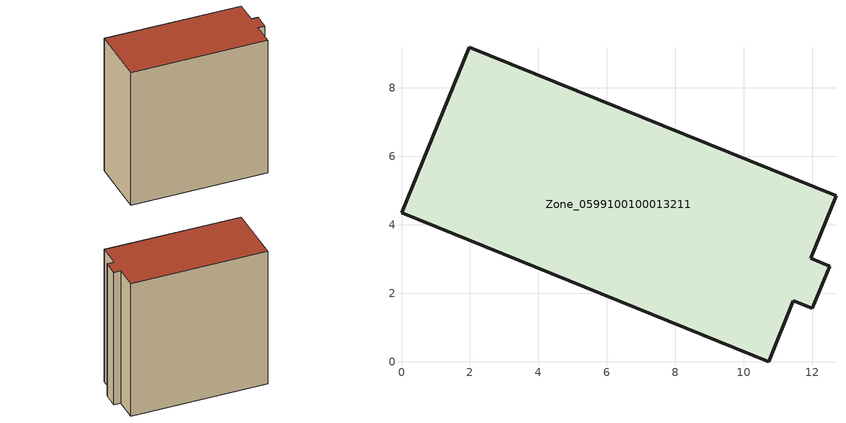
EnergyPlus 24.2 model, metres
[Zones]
Zone_0599100100013211
 floor ground (C_G): 0,4.35 1.98,9.19 12.69,4.84 11.95,3.02 12.51,2.8 11.99,1.56 11.45,1.78 10.73,0 z0
 wall outside (C_F): 1.98,9.19 0,4.35 10.73,0 11.45,1.78 11.99,1.56 12.51,2.8 11.95,3.02 12.69,4.84 1.98,9.19 z0:12.36
 roof outside (C_R): 11.95,3.02 12.69,4.84 1.98,9.19 0,4.35 10.73,0 11.45,1.78 11.99,1.56 12.51,2.8 z12.36
[BUILDING]
Pand.0599100100013211: North Axis=0; Terrain=City; Loads Convergence Tolerance Value=0.04; Temperature Convergence Tolerance Value=0.4; Solar Distribution=FullExterior; Maximum Number of Warmup Days=25; Minimum Number of Warmup Days=1
[Site:Location]
Rotterdam.The.Hague.AP_ZH_NLD Design_Conditions: Latitude=51.96; Longitude=4.45; Time Zone=1; Elevation=-4.5
[SITE:GROUNDTEMPERATURE:BUILDINGSURFACE]
18, 18, 18, 18, 18, 18, 18, 18, 18, 18, 18, 18
[MATERIAL] Thermal Absorptance=0.9; Solar Absorptance=0.7; Visible Absorptance=0.7
Name | Roughness | Thickness | Conductivity | Density | Specific Heat
G.TI.2015-2018 | MediumSmooth | 0.15 | 0.0428571 | 540 | 1210
F.TI.2015-2018 | Rough | 0.3 | 0.0666667 | 1920 | 840
R.TI.2015-2018 | MediumRough | 0.2 | 0.0333333 | 1500 | 1000
[CONSTRUCTION]
C_G: G.TI.2015-2018
C_F: F.TI.2015-2018
C_R: R.TI.2015-2018
[ZONE]
Zone_0599100100013211: Type=1; Multiplier=1; Ceiling Height=Autocalculate; Volume=Autocalculate; Floor Area=autocalculate; Part of Total Floor Area=Yes
[ZONEINFILTRATION:DESIGNFLOWRATE]
Infil_Zone_0599100100013211: Zone or ZoneList or Space or SpaceList=Zone_0599100100013211; Schedule=AlwaysOn; Design Flow Rate Calculation Method=Flow/Area; Flow Rate per Floor Area=0.0015; Constant Term Coefficient=1; Temperature Term Coefficient=0; Velocity Term Coefficient=0; Velocity Squared Term Coefficient=0
[HVACTEMPLATE:ZONE:IDEALLOADSAIRSYSTEM]
Zone_0599100100013211: Maximum Heating Supply Air Temperature=50; Minimum Cooling Supply Air Temperature=13; Maximum Heating Supply Air Humidity Ratio=0.0156; Minimum Cooling Supply Air Humidity Ratio=0.0077; Heating Limit=NoLimit; Cooling Limit=NoLimit; Dehumidification Control Type=ConstantSensibleHeatRatio; Cooling Sensible Heat Ratio=0.7; Dehumidification Setpoint=60; Humidification Control Type=None; Humidification Setpoint=30; Outdoor Air Method=None; Outdoor Air Flow Rate per Person=0.00944; Outdoor Air Flow Rate per Zone Floor Area=0; Outdoor Air Flow Rate per Zone=0; Demand Controlled Ventilation Type=None; Outdoor Air Economizer Type=NoEconomizer; Heat Recovery Type=None; Sensible Heat Recovery Effectiveness=0.7; Latent Heat Recovery Effectiveness=0.65
[ZONECONTROL:THERMOSTAT]
ThermostatControl_Zone_0599100100013211: Zone or ZoneList=Zone_0599100100013211; Control Type Schedule=DualSetpointControlType; Control 1=Thermostat_Zone_0599100100013211; Temperature Difference Between Cutout And Setpoint=0
[THERMOSTATSETPOINT:DUALSETPOINT]
Thermostat_Zone_0599100100013211: Heating Setpoint Temperature Schedule=HeatingSetpoint_Zone_0599100100013211; Cooling Setpoint Temperature Schedule=CoolingSetpoint_Zone_0599100100013211
[SCHEDULE:COMPACT]
HeatingSetpoint_Zone_0599100100013211: Through: 12/31, For: AllDays, Until: 24:00, 21
CoolingSetpoint_Zone_0599100100013211: Through: 12/31, For: AllDays, Until: 24:00, 24
DualSetpointControlType: Through: 12/31, For: AllDays, Until: 24:00, 4
AlwaysOn: Through: 12/31, For: AllDays, Until: 24:00, 1
